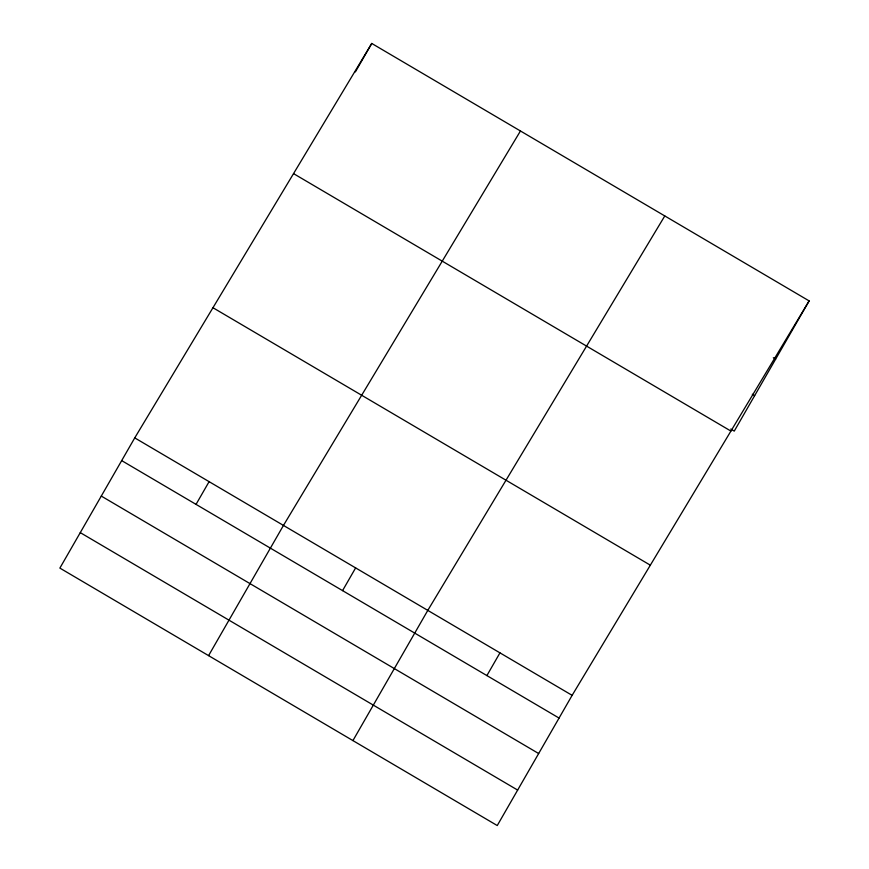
<?xml version="1.0" encoding="UTF-8"?>
<svg xmlns="http://www.w3.org/2000/svg" width="869" height="869" viewBox="0 0 869 869"><rect width="100%" height="100%" fill="white"/><g stroke="black" fill="none" stroke-linecap="round" stroke-linejoin="round"><path stroke-width="1.3" d="M134.749 437.889L59.874 568.098L497.253 825.55L572.128 695.341L809.126 300.902L371.747 43.45L134.749 437.889L572.128 695.341M355.388 71.899L371.747 43.45M196.036 504.378L209.103 481.654M208.582 655.628L283.457 525.419L520.455 130.98M342.56 590.627L355.627 567.902M352.923 740.594L427.798 610.375L664.785 215.946M486.89 675.582L499.957 652.858M809.126 300.902L734.251 431.111L730.753 429.058M773.334 357.724L775.659 359.093M752.315 394.265L754.64 395.645M293.537 173.615L730.916 431.067M212.959 307.724L650.338 565.176M121.693 460.613L559.06 718.066M101.293 496.08L538.661 753.532M80.274 532.632L517.652 790.084"/></g></svg>
